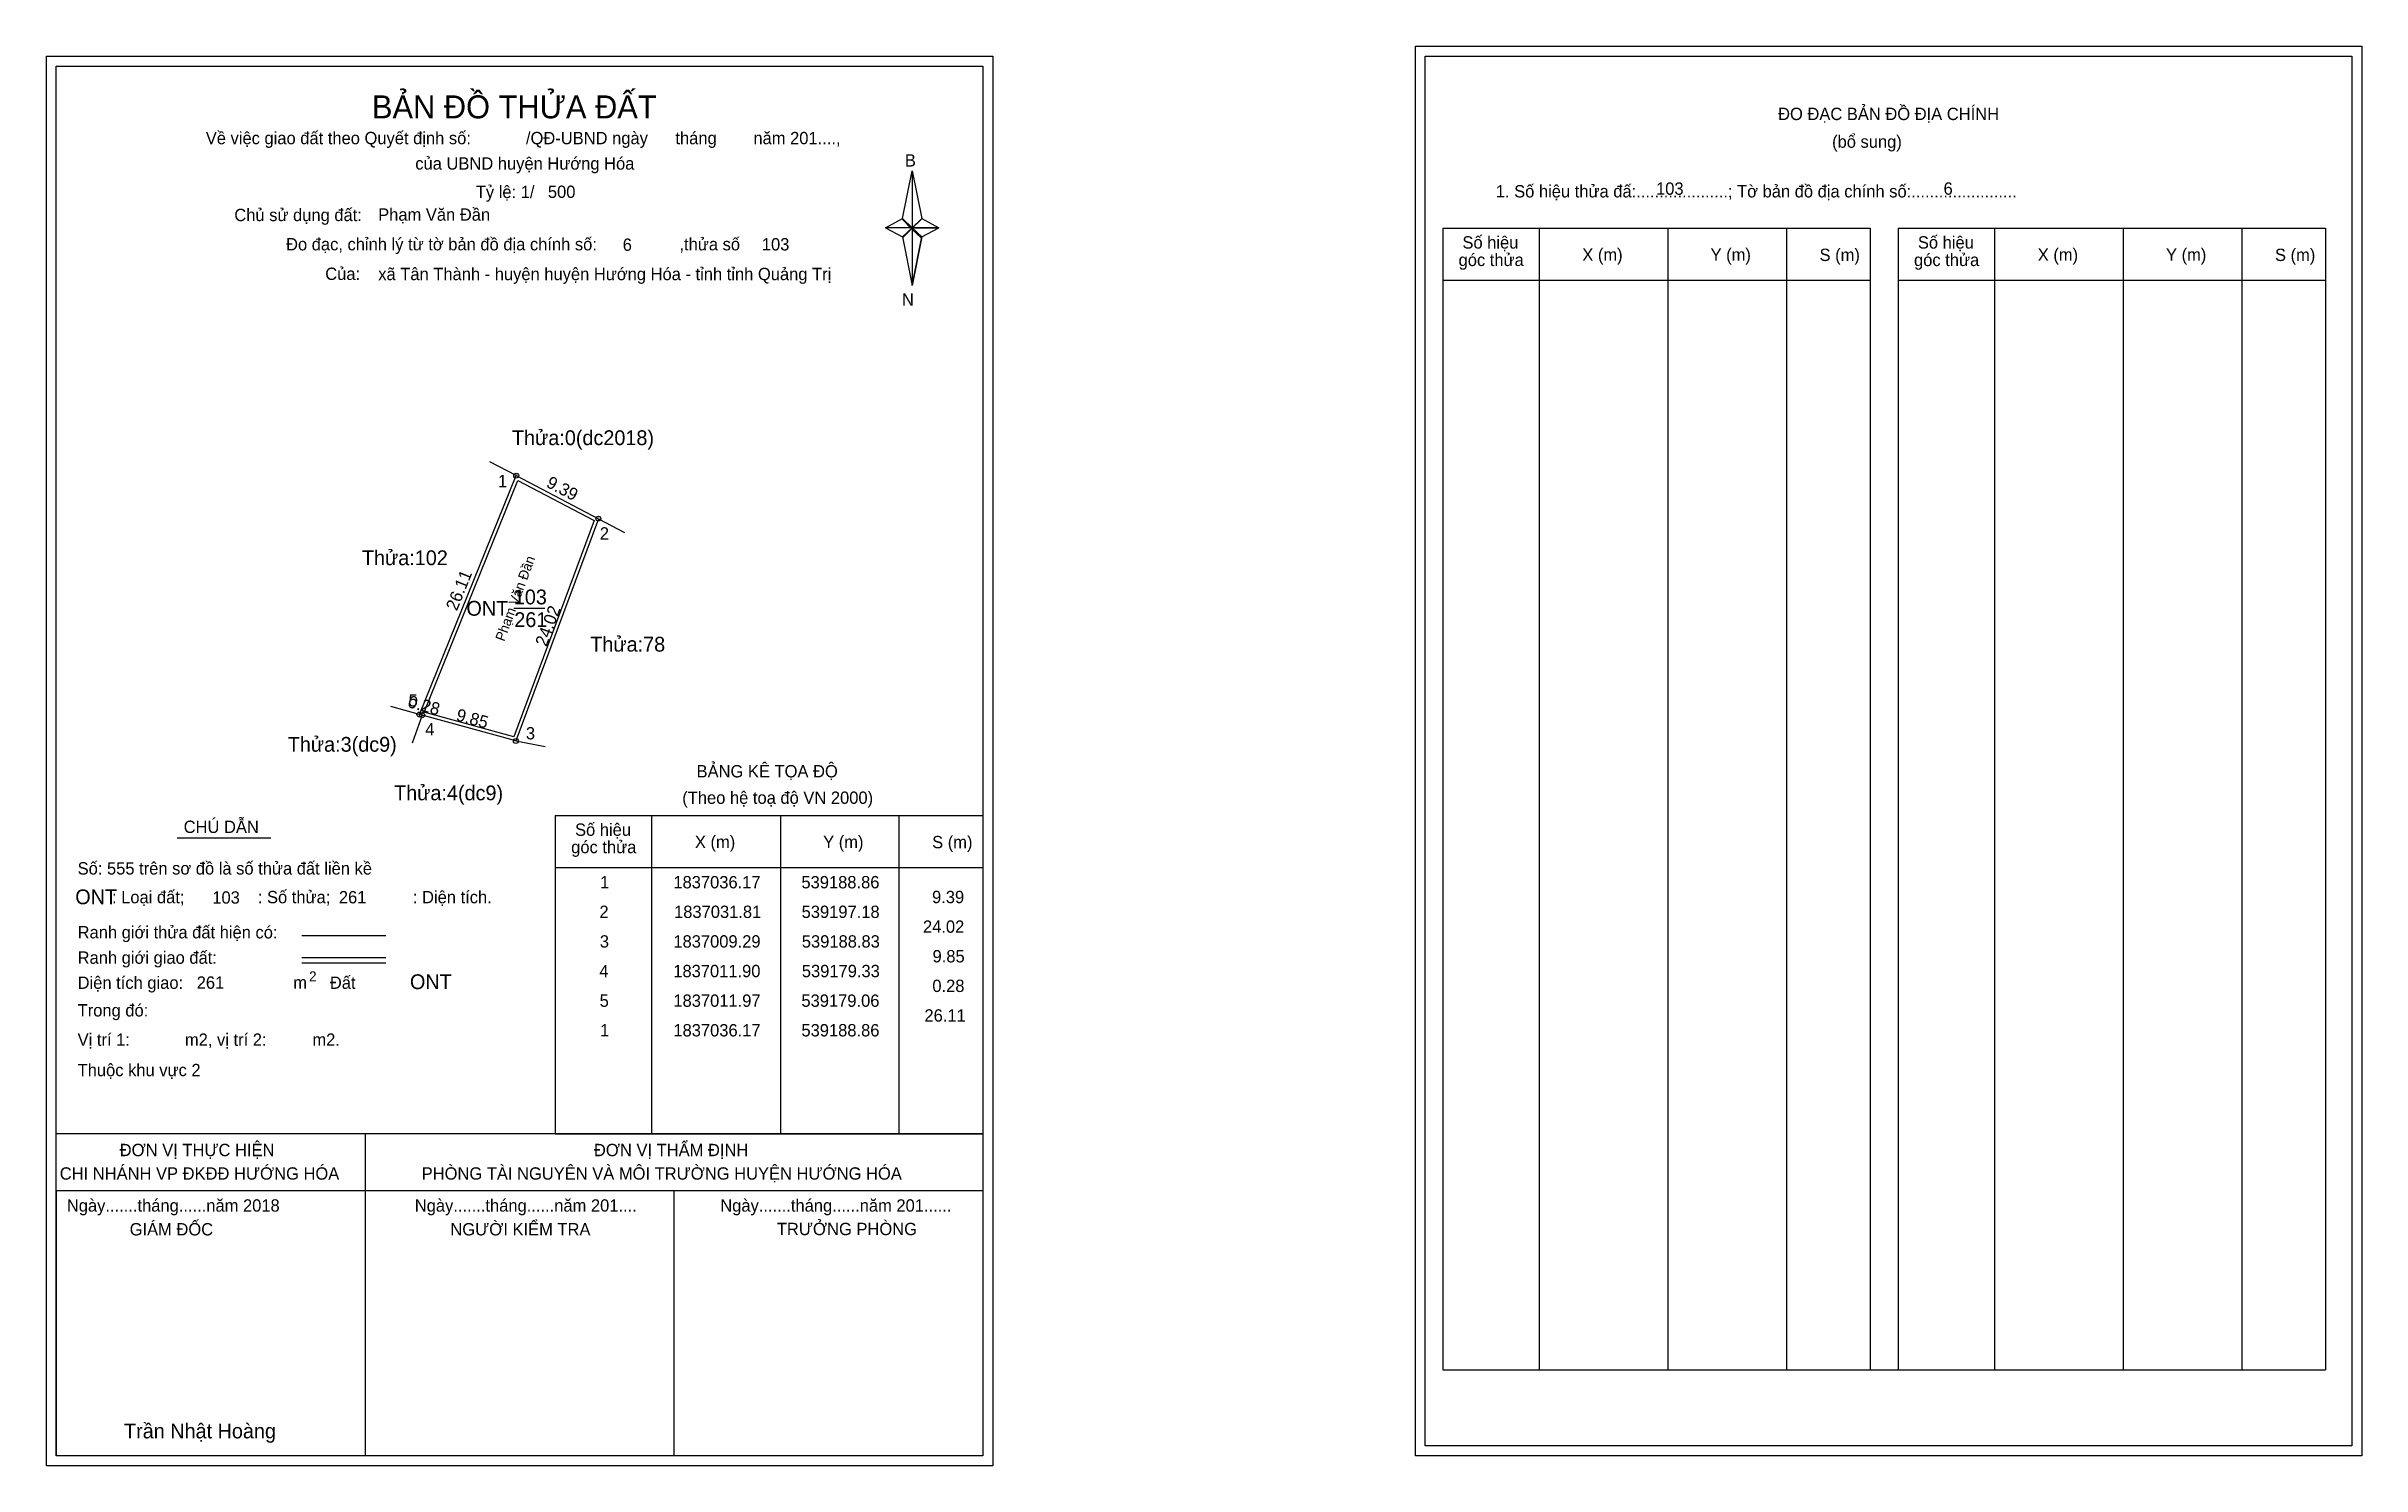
# Model space of a CAD drawing. Extents: x 539141 to 539376, y 1836936 to 1837080.
import ezdxf

# ---------------------------------------------------------------- set-up
doc = ezdxf.new("R2010")
doc.units = 0
for name, color, linetype in [('Level 1', 7, 'Continuous'), ('Level 10', 7, 'Continuous'), ('Level 11', 7, 'Continuous'), ('Level 13', 7, 'Continuous'), ('Level 27', 7, 'Continuous'), ('Level 28', 7, 'Continuous'), ('Level 3', 7, 'Continuous'), ('Level 36', 7, 'Continuous'), ('Level 49', 7, 'Continuous'), ('Level 5', 7, 'Continuous'), ('Level 53', 7, 'Continuous'), ('Level 55', 7, 'Continuous'), ('Level 6', 7, 'Continuous'), ('Level 63', 7, 'Continuous'), ('Level 9', 7, 'Continuous')]:
    doc.layers.add(name, color=color, linetype=linetype)

msp = doc.modelspace()

# ---------------------------------------------------------------- linework, layer by layer
at = {"layer": 'Level 1'}
for p, q in [((539280.93, 1837078.66), (539280.93, 1837078.66)), ((539142.27, 1837077.66), (539142.27, 1837077.66)), ((539227.98, 1837062.22), (539228.96, 1837067.04)), ((539228.96, 1837067.04), (539228.96, 1837061.28)), ((539228.96, 1837067.04), (539229.95, 1837062.22)), ((539226.26, 1837061.28), (539227.98, 1837062.22)), ((539227.98, 1837062.22), (539228.96, 1837061.28)), ((539228.89, 1837061.17), (539227.98, 1837062.11)), ((539229.87, 1837062.11), (539228.89, 1837061.17)), ((539228.89, 1837061.17), (539229.87, 1837062.11)), ((539229.95, 1837062.22), (539228.96, 1837061.28)), ((539228.96, 1837061.28), (539227.98, 1837060.36)), ((539228.89, 1837061.17), (539227.98, 1837060.25)), ((539227.98, 1837060.25), (539228.89, 1837061.17)), ((539227.98, 1837060.36), (539228.96, 1837055.43)), ((539229.87, 1837060.25), (539228.89, 1837061.17)), ((539228.96, 1837061.28), (539228.96, 1837055.43)), ((539228.96, 1837061.28), (539231.67, 1837061.28)), ((539228.96, 1837061.28), (539229.95, 1837060.36)), ((539229.95, 1837060.36), (539228.96, 1837055.43)), ((539229.95, 1837060.36), (539231.67, 1837061.28)), ((539282.7, 1837061.23), (539326, 1837061.23)), ((539292.49, 1836945.6), (539292.49, 1837061.23)), ((539305.53, 1836945.6), (539305.53, 1837061.23)), ((539317.51, 1837061.23), (539317.51, 1836945.6)), ((539326, 1837061.23), (539326, 1836945.6)), ((539328.82, 1837061.23), (539372.13, 1837061.23)), ((539338.62, 1836945.6), (539338.62, 1837061.23)), ((539351.66, 1836945.6), (539351.66, 1837061.23)), ((539363.64, 1837061.23), (539363.64, 1836945.6)), ((539372.13, 1837061.23), (539372.13, 1836945.6)), ((539282.7, 1837055.97), (539326, 1837055.97)), ((539328.82, 1837055.97), (539372.13, 1837055.97)), ((539192.82, 1837001.75), (539236.12, 1837001.75)), ((539202.61, 1836969.49), (539202.61, 1837001.75)), ((539215.65, 1836969.49), (539215.65, 1837001.75)), ((539227.63, 1837001.75), (539227.63, 1836969.49)), ((539192.82, 1836996.48), (539236.12, 1836996.48)), ((539167.16, 1836989.59), (539175.67, 1836989.59)), ((539167.16, 1836987.37), (539175.67, 1836987.37)), ((539167.16, 1836986.82), (539175.67, 1836986.82)), ((539195.68, 1836969.49), (539142.27, 1836969.49)), ((539236.12, 1836969.49), (539183.7, 1836969.49)), ((539192.82, 1836969.48), (539236.12, 1836969.48)), ((539236.12, 1836963.71), (539142.27, 1836963.71)), ((539142.27, 1836936.87), (539142.27, 1836963.71)), ((539282.7, 1836945.6), (539372.13, 1836945.6)), ((539374.78, 1836937.87), (539374.78, 1836937.87)), ((539236.12, 1836936.87), (539236.12, 1836936.87))]:
    msp.add_line(p, q, dxfattribs=at)
for points in [[(539227.98, 1837062.22), (539228.96, 1837067.04), (539228.96, 1837061.28)], [(539228.96, 1837061.28), (539229.95, 1837062.22), (539231.67, 1837061.28)], [(539226.26, 1837061.28), (539227.98, 1837060.36), (539228.96, 1837061.28)], [(539228.96, 1837061.28), (539228.96, 1837055.43), (539229.95, 1837060.36)]]:
    msp.add_lwpolyline(points, close=True, dxfattribs=at)
at = {"layer": 'Level 10'}
for points in [[(539179.06, 1837011.97), (539188.86, 1837036.17), (539197.18, 1837031.81), (539188.83, 1837009.29), (539179.33, 1837011.9)], [(539179.53, 1837012.2), (539189.04, 1837035.68), (539196.74, 1837031.64), (539188.61, 1837009.71), (539179.42, 1837012.23)]]:
    msp.add_lwpolyline(points, close=True, dxfattribs=at)
at = {"layer": 'Level 11'}
for centre in [(539188.86, 1837036.17), (539197.18, 1837031.81), (539179.06, 1837011.97), (539179.06, 1837011.97), (539179.33, 1837011.9), (539188.83, 1837009.29)]:
    msp.add_circle(centre, 0.25, dxfattribs=at)
at = {"layer": 'Level 27'}
for p, q in [((539188.86, 1837036.17), (539186.2, 1837037.56)), ((539197.18, 1837031.81), (539199.84, 1837030.42)), ((539179.06, 1837011.97), (539176.17, 1837012.78)), ((539179.33, 1837011.9), (539178.33, 1837009.07)), ((539188.83, 1837009.29), (539191.78, 1837008.72))]:
    msp.add_line(p, q, dxfattribs=at)
at = {"layer": 'Level 3'}
for p, q in [((539282.7, 1837061.23), (539282.7, 1836945.6)), ((539328.82, 1837061.23), (539328.82, 1836945.6)), ((539192.82, 1837001.75), (539192.82, 1836969.49))]:
    msp.add_line(p, q, dxfattribs=at)
at = {"layer": 'Level 5'}
for p, q in [((539154.53, 1836999.47), (539164, 1836999.47)), ((539173.55, 1836969.49), (539173.55, 1836936.87)), ((539142.27, 1836963.71), (539142.27, 1836936.87)), ((539142.27, 1836963.71), (539142.27, 1836936.87)), ((539204.83, 1836963.71), (539204.83, 1836936.87))]:
    msp.add_line(p, q, dxfattribs=at)
at = {"layer": 'Level 63'}
for points in [[(539141.27, 1837078.66), (539237.12, 1837078.66), (539237.12, 1836935.87), (539141.27, 1836935.87)], [(539279.93, 1837079.66), (539375.78, 1837079.66), (539375.78, 1836936.87), (539279.93, 1836936.87)], [(539280.93, 1837078.66), (539374.78, 1837078.66), (539374.78, 1836937.87), (539280.93, 1836937.87)], [(539142.27, 1837077.66), (539236.12, 1837077.66), (539236.12, 1836936.87), (539142.27, 1836936.87)]]:
    msp.add_lwpolyline(points, close=True, dxfattribs=at)
at = {"layer": 'Level 9'}
msp.add_line((539188.62, 1837022.73), (539191.77, 1837022.73), dxfattribs=at)

# ---------------------------------------------------------------- texts
at = {"layer": 'Level 1'}
for s, height, p in [('BẢN ĐỒ THỬA ĐẤT', 2.3328, (539174.25, 1837072.36)), ('ĐO ĐẠC BẢN ĐỒ ĐỊA CHÍNH', 1.25, (539316.67, 1837072.19)), ('Về việc giao đất theo Quyết định số:            /QĐ-UBND ngày      tháng        năm 201....,      ', 1.25, (539157.42, 1837069.74)), ('(bổ sung)', 1.25, (539322.14, 1837069.38)), ('của UBND huyện Hướng Hóa', 1.25, (539178.64, 1837067.17)), ('B', 1.25, (539228.23, 1837067.48)), ('1. Số hiệu thửa đấ:....................; Tờ bản đồ địa chính số:.......................', 1.25, (539288.08, 1837064.35)), ('Chủ sử dụng đất:', 1.25, (539160.31, 1837061.95)), ('Đo đạc, chỉnh lý từ tờ bản đồ địa chính số:                  ,thửa số                 ', 1.25, (539165.55, 1837058.99)), ('Số hiệu', 1.25, (539284.7, 1837059.17)), ('Số hiệu', 1.25, (539330.83, 1837059.17)), ('góc thửa', 1.25, (539284.31, 1837057.4)), ('X (m)', 1.25, (539296.84, 1837057.93)), ('Y (m)', 1.25, (539309.83, 1837057.93)), ('S (m)', 1.25, (539320.87, 1837057.91)), ('góc thửa', 1.25, (539330.44, 1837057.4)), ('X (m)', 1.25, (539342.97, 1837057.93)), ('Y (m)', 1.25, (539355.96, 1837057.93)), ('S (m)', 1.25, (539367, 1837057.91)), ('Của:', 1.25, (539169.52, 1837055.99)), ('N', 1.25, (539227.93, 1837053.39)), ('BẢNG KÊ TỌA ĐỘ', 1.25, (539207.13, 1837005.6)), ('(Theo hệ toạ độ VN 2000)', 1.25, (539205.68, 1837002.92)), ('CHÚ DẪN', 1.25, (539155.18, 1836999.97)), ('góc thửa', 1.25, (539194.43, 1836997.92)), ('Số hiệu', 1.25, (539194.82, 1836999.68)), ('X (m)', 1.25, (539206.96, 1836998.44)), ('Y (m)', 1.25, (539219.95, 1836998.44)), ('S (m)', 1.25, (539230.99, 1836998.42)), ('Số: 555 trên sơ đồ là số thửa đất liền kề', 1.25, (539144.44, 1836995.76)), (': Loại đất;                : Số thửa;                  : Diện tích.', 1.25, (539147.92, 1836992.85)), ('Ranh giới thửa đất hiện có:', 1.25, (539144.44, 1836989.29)), ('Ranh giới giao đất:', 1.25, (539144.44, 1836986.72)), ('Diện tích giao:                                Đất ', 1.25, (539144.44, 1836984.18)), ('m', 1.25, (539166.28, 1836984.2)), ('2', 1, (539167.89, 1836984.95)), ('Trong đó: ', 1.25, (539144.44, 1836981.38)), ('Vị trí 1:            m2, vị trí 2:          m2.', 1.25, (539144.44, 1836978.41)), ('Thuộc khu vực 2', 1.25, (539144.44, 1836975.33)), ('ĐƠN VỊ THỰC HIỆN', 1.25, (539148.7, 1836967.23)), ('ĐƠN VỊ THẨM ĐỊNH', 1.25, (539196.73, 1836967.23)), ('CHI NHÁNH VP ĐKĐĐ HƯỚNG HÓA', 1.25, (539142.63, 1836964.85)), ('PHÒNG TÀI NGUYÊN VÀ MÔI TRƯỜNG HUYỆN HƯỚNG HÓA', 1.25, (539179.29, 1836964.85)), ('Ngày.......tháng......năm 2018', 1.25, (539143.35, 1836961.61)), ('Ngày.......tháng......năm 201....', 1.25, (539178.59, 1836961.61)), ('Ngày.......tháng......năm 201......', 1.25, (539209.53, 1836961.61)), ('GIÁM ĐỐC', 1.25, (539149.71, 1836959.2)), ('NGƯỜI KIỂM TRA', 1.25, (539182.19, 1836959.2)), ('TRƯỞNG PHÒNG', 1.25, (539215.26, 1836959.23)), ('Trần Nhật Hoàng', 1.5, (539149.14, 1836938.64))]:
    msp.add_text(s, height=height, dxfattribs=at).set_placement(p)
at = {"layer": 'Level 11'}
msp.add_text('Tỷ lệ: 1/', height=1.25, dxfattribs=at).set_placement((539184.77, 1837064.29))
at = {"layer": 'Level 13'}
for s, p in [('103', (539188.62, 1837023.13)), ('ONT', (539183.82, 1837021.98)), ('261', (539188.67, 1837020.83))]:
    msp.add_text(s, height=1.5, dxfattribs=at).set_placement(p)
at = {"layer": 'Level 28'}
msp.add_text('Phạm Văn Đần', height=1, rotation=69.6561, dxfattribs=at).set_placement((539187.65, 1837019.31))
at = {"layer": 'Level 36'}
for s, p in [('Thửa:0(dc2018)', (539188.43, 1837039.26)), ('Thửa:102', (539173.23, 1837027.1)), ('Thửa:78', (539196.36, 1837018.34)), ('Thửa:3(dc9)', (539165.72, 1837008.2)), ('Thửa:4(dc9)', (539176.49, 1837003.28))]:
    msp.add_text(s, height=1.5, dxfattribs=at).set_placement(p)
at = {"layer": 'Level 49'}
for s, rotation, p in [('9.39', 332.3437, (539191.81, 1837035.08)), ('26.11', 67.9541, (539182.85, 1837022.4)), ('24.02', 69.6562, (539191.92, 1837018.78)), ('0.28', 344.6605, (539177.79, 1837012.73)), ('9.85', 344.6606, (539182.69, 1837011.39))]:
    msp.add_text(s, height=1.25, rotation=rotation, dxfattribs=at).set_placement(p)
at = {"layer": 'Level 53'}
for s, p in [('1', (539197.36, 1836994.36)), ('1837036.17', (539204.78, 1836994.36)), ('539188.86', (539217.75, 1836994.36)), ('9.39', (539230.98, 1836992.86)), ('2', (539197.29, 1836991.36)), ('1837031.81', (539204.85, 1836991.36)), ('539197.18', (539217.77, 1836991.36)), ('3', (539197.33, 1836988.36)), ('1837009.29', (539204.78, 1836988.36)), ('539188.83', (539217.79, 1836988.36)), ('24.02', (539230.06, 1836989.86)), ('9.85', (539231.03, 1836986.86)), ('4', (539197.28, 1836985.36)), ('1837011.90', (539204.77, 1836985.36)), ('539179.33', (539217.79, 1836985.36)), ('0.28', (539231.01, 1836983.86)), ('5', (539197.31, 1836982.36)), ('1837011.97', (539204.78, 1836982.36)), ('539179.06', (539217.75, 1836982.36)), ('1', (539197.36, 1836979.36)), ('1837036.17', (539204.78, 1836979.36)), ('539188.86', (539217.75, 1836979.36)), ('26.11', (539230.21, 1836980.86))]:
    msp.add_text(s, height=1.25, dxfattribs=at).set_placement(p)
at = {"layer": 'Level 55'}
for s, height, p in [('1', 0.2, (539188.8, 1837036.17)), ('102', 0.055, (539188.8, 1837036.11)), ('0', 0.055, (539188.84, 1837036.11)), ('0', 0.055, (539188.84, 1837036.11)), ('2', 0.2, (539197.11, 1837031.81)), ('78', 0.055, (539197.14, 1837031.76)), ('78', 0.055, (539197.14, 1837031.76)), ('0', 0.055, (539197.16, 1837031.76)), ('0', 0.055, (539197.16, 1837031.76)), ('5', 0.2, (539179, 1837011.97)), ('102', 0.055, (539179, 1837011.92)), ('3', 0.055, (539179.04, 1837011.92)), ('4', 0.2, (539179.26, 1837011.9)), ('4', 0.055, (539179.31, 1837011.84)), ('3', 0.055, (539179.31, 1837011.84)), ('3', 0.2, (539188.77, 1837009.29)), ('78', 0.055, (539188.79, 1837009.24)), ('78', 0.055, (539188.79, 1837009.24)), ('4', 0.055, (539188.81, 1837009.24))]:
    msp.add_text(s, height=height, dxfattribs=at).set_placement(p)
at = {"layer": 'Level 6'}
for s, height, p in [('500', 1.25, (539192.07, 1837064.3)), ('103', 1.25, (539304.31, 1837064.62)), ('6', 1.25, (539333.43, 1837064.63)), ('Phạm Văn Đần', 1.25, (539174.88, 1837061.99)), ('6', 1.25, (539199.65, 1837058.94)), ('103', 1.25, (539213.74, 1837058.98)), ('xã Tân Thành - huyện huyện Hướng Hóa - tỉnh tỉnh Quảng Trị', 1.25, (539174.89, 1837055.97)), ('ONT', 1.5, (539144.2, 1836992.75)), ('103', 1.25, (539158.08, 1836992.81)), ('261', 1.25, (539170.9, 1836992.84)), ('261', 1.25, (539156.5, 1836984.19)), ('ONT', 1.5, (539178.1, 1836984.15))]:
    msp.add_text(s, height=height, dxfattribs=at).set_placement(p)
at = {"layer": 'Level 9'}
for s, p in [('1', (539187.01, 1837034.99)), ('2', (539197.33, 1837029.69)), ('5', (539177.96, 1837012.78)), ('4', (539179.64, 1837009.85)), ('3', (539189.84, 1837009.45))]:
    msp.add_text(s, height=1.25, dxfattribs=at).set_placement(p)

doc.saveas('drawing.dxf')
